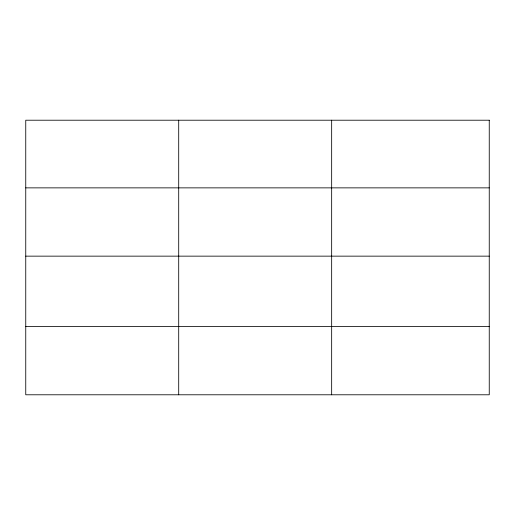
<?xml version="1.0" encoding="UTF-8"?>
<svg xmlns="http://www.w3.org/2000/svg" width="515" height="515" viewBox="0 0 515 515"><rect width="100%" height="100%" fill="white"/><g stroke="black" fill="none" stroke-linecap="round" stroke-linejoin="round"><path stroke-width="0.77" d="M25.75 187.866L489.25 187.866M25.75 256.148L489.25 256.148M25.75 326.504L489.25 326.504M331.66 120.214L331.66 394.786M178.705 120.214L178.705 394.786M489.25 120.214L25.75 120.214L25.75 394.786L489.25 394.786L489.25 120.214"/></g></svg>
